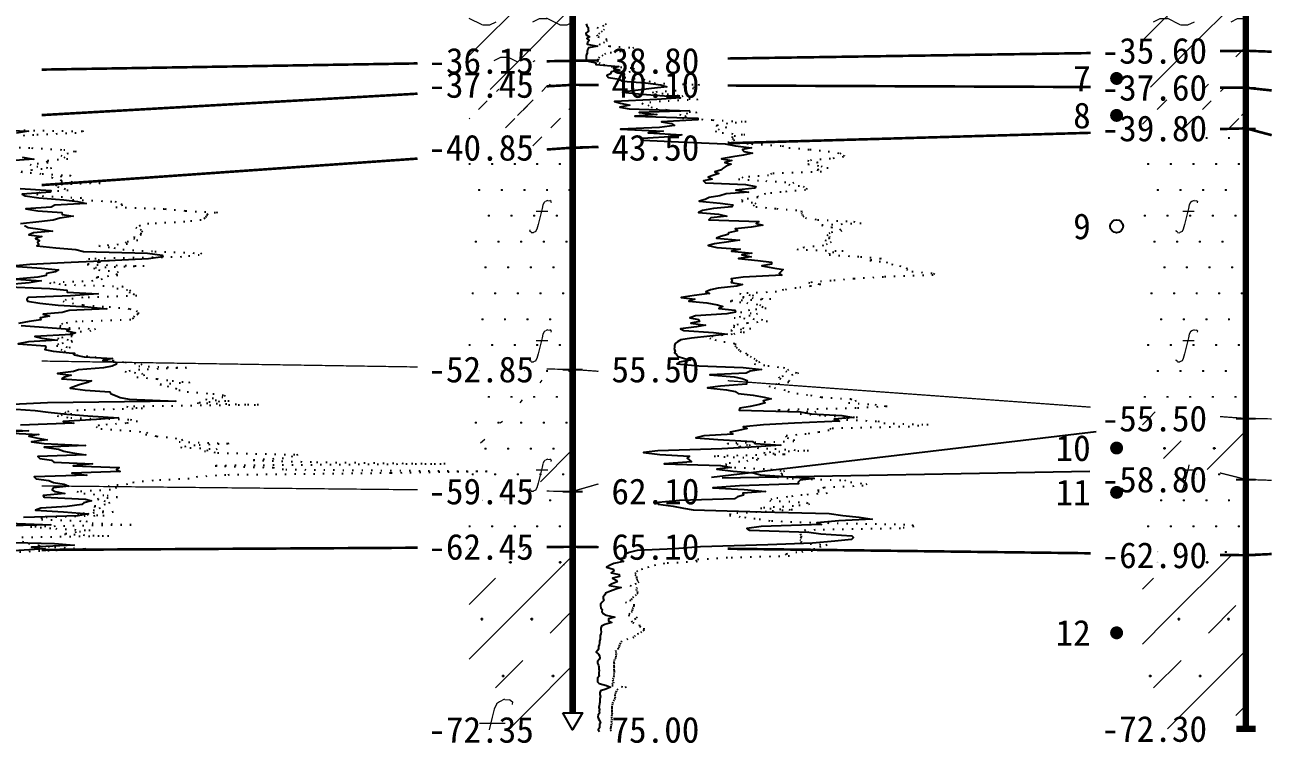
# Model space of a CAD drawing. Extents: x -37 to 3540, y -1485 to 297.
# Drawn here: x 37.5 to 134.1, y -782.2 to -726.3 of the extents above; entities that cross this region are included whole.
import ezdxf
from ezdxf.enums import TextEntityAlignment as Align

# ---------------------------------------------------------------- set-up
doc = ezdxf.new("R2010")
doc.units = 0
doc.linetypes.add('DOT', pattern=[6.35, 0, -6.35])
doc.layers.get('0').update_dxf_attribs({"linetype": 'CONTINUOUS'})
for name, color, linetype in [('CURVE', 200, 'CONTINUOUS'), ('HOLE', 41, 'CONTINUOUS'), ('SAMPLE', 1, 'CONTINUOUS'), ('STRATUM', 241, 'CONTINUOUS')]:
    doc.layers.add(name, color=color, linetype=linetype)
doc.layers.add('HATCH', color=7, linetype='CONTINUOUS', lineweight=13)
doc.styles.add('ST', font='')
doc.styles.get('ST').set_extended_font_data('SimSun')
pattern_1 = [(45, (117.4082, -891), (-2.12132, 2.12132), [10, 0]), (26.565, (118.4823, -891.2536), (5.999823, 5.999812), [0.567, -12.849]), (0, (117.9153, -891.2536), (0, 6), [0.567, -5.433]), (26.565, (115.827, -891), (5.999823, 5.999812), [0.567, -12.849]), (0, (116.334, -890.7464), (0, 6), [0.567, -5.433]), (153.435, (117.9153, -891.2536), (-5.999818, -5e-06), [1.134, -12.2826]), (26.565, (121.4823, -888.2536), (5.999823, 5.999812), [0.567, -12.849]), (0, (120.9153, -888.2536), (0, 6), [0.567, -5.433]), (26.565, (118.827, -888), (5.999823, 5.999812), [0.567, -12.849]), (0, (119.334, -887.7464), (0, 6), [0.567, -5.433]), (153.435, (120.9153, -888.2536), (-5.999818, -5e-06), [1.134, -12.2826])]
pattern_2 = [(45, (117.408, -891), (-4.24264, 4.24264), [10, 0]), (45, (118.469, -894.182), (-2.12132, 6.36396), [3, -3])]
pattern_3 = [(45, (117.408, -891), (-6e-07, 6.99998), [0.9473, -8.9522]), (45, (118.808, -889.6), (-6e-07, 6.99998), [0.9869, -8.9126]), (45, (120.208, -888.2), (-6e-07, 6.99998), [1.06018, -8.8393]), (45, (121.608, -886.8), (-6e-07, 6.99998), [0.94918, -8.95032]), (45, (123.008, -885.4), (-6e-07, 6.99998), [1.0365, -8.863]), (45, (120.908, -891), (-6e-07, 6.99998), [1.01335, -8.88615]), (45, (122.308, -889.6), (-6e-07, 6.99998), [1.07896, -12.12037]), (45, (123.708, -888.2), (-6e-07, 6.99998), [0.99882, -8.90067]), (45, (118.108, -886.8), (-4e-07, 6.99998), [1.05533, -8.84416]), (45, (119.508, -885.4), (-4e-07, 6.99998), [1.0365, -8.863])]
pattern_4 = [(82.875, (116.5736, -892.206), (0.000369, 10.000176), [0.0893, -80.5337]), (143.13, (116.6746, -892.2818), (-29.999964, 20.000054), [0.12627, -49.87373]), (172.875, (116.8518, -892.304), (-70.000246, 9.99966), [0.17857, -80.44443]), (206.565, (117.0302, -892.2147), (-9.9997, -9.99969), [0.19954, -22.16046]), (243.435, (117.1195, -892.0363), (9e-06, -9.9997), [0.19954, -22.16146]), (255.964, (117.2088, -891.679), (-0.0002, -9.9995), [0.36813, -40.86287]), (255.964, (117.5188, -890.439), (-0.0002, -9.9995), [1.2784, -39.9526]), (255.964, (117.5873, -890.165), (-0.0002, -9.9995), [0.28235, -40.94865]), (216.87, (117.7775, -889.9108), (-9.999982, -10.000018), [0.12627, -49.87373]), (243.435, (117.6765, -889.9865), (9e-06, -9.9997), [0.19954, -22.16146]), (206.565, (117.956, -889.8215), (-9.9997, -9.99969), [0.19954, -22.16046]), (172.875, (118.1332, -889.8437), (-70.000246, 9.99966), [0.17857, -80.44443]), (143.13, (118.2342, -889.9194), (-29.999964, 20.000054), [0.12627, -49.87373]), (82.875, (118.2231, -890.008), (0.000369, 10.000176), [0.0893, -80.5337]), (0, (117.078, -890.66), (0, 10), [0.89286, -9.10714]), (0, (117.4332, -891), (1, 2), [0, -1.75]), (0, (117.4082, -890.975), (1, 2), [0, -1.75]), (0, (117.4082, -891), (1, 2), [0, -1.75]), (0, (117.3832, -891), (1, 2), [0, -1.75]), (0, (117.4082, -891.025), (1, 2), [0, -1.75])]
pattern_5 = [(82.875, (115.572, -893.6533), (0.00081, 22.00039), [0.1964, -177.1742]), (143.13, (115.7943, -893.82), (-65.99992, 44.00012), [0.2778, -109.7222]), (172.875, (116.184, -893.8687), (-154.00054, 21.999253), [0.3929, -176.9777]), (206.565, (116.577, -893.672), (-21.99935, -21.9993), [0.439, -48.753]), (243.435, (116.773, -893.28), (2e-05, -21.9993), [0.439, -48.7552]), (255.964, (116.9695, -892.494), (-0.00044, -21.9989), [0.8099, -89.8983]), (255.964, (117.6516, -889.7656), (-0.00044, -21.9989), [2.8124, -87.8958]), (255.964, (117.802, -889.163), (-0.00044, -21.9989), [0.6212, -90.087]), (216.87, (118.2208, -888.6037), (-21.99996, -22.00004), [0.2778, -109.7222]), (243.435, (117.999, -888.77), (2e-05, -21.9993), [0.439, -48.7552]), (206.565, (118.613, -888.407), (-21.99935, -21.9993), [0.439, -48.753]), (172.875, (119.0032, -888.456), (-154.00054, 21.999253), [0.3929, -176.9777]), (143.13, (119.2255, -888.6228), (-65.99992, 44.00012), [0.2778, -109.7222]), (82.875, (119.201, -888.8177), (0.00081, 22.00039), [0.1964, -177.1742]), (0, (116.683, -890.252), (0, 22), [1.9643, -20.0357]), (0, (117.463, -891), (2.2, 4.4), [0, -3.85]), (0, (117.408, -890.945), (2.2, 4.4), [0, -3.85]), (0, (117.408, -891), (2.2, 4.4), [0, -3.85]), (0, (117.353, -891), (2.2, 4.4), [0, -3.85]), (0, (117.408, -891.055), (2.2, 4.4), [0, -3.85])]

# ---------------------------------------------------------------- blocks, each defined once
blk = doc.blocks.new('SampleSoilUndisturbed')
at = {"const_width": 0.5}
blk.add_lwpolyline([(-0.25, 0, 1), (0.25, 0, 1)], format="xyb", close=True, dxfattribs=at)
blk = doc.blocks.new('SampleSoilDisturbed')
blk.add_circle((0, 0), 0.5)

msp = doc.modelspace()

# ---------------------------------------------------------------- hatches: boundary and pattern name
at = {"layer": 'HATCH'}
h = msp.add_hatch(dxfattribs=at)
h.set_pattern_fill('YNNT', color=251, style=0)
h.set_pattern_definition(pattern_1)
h.paths.add_polyline_path([(131.976, -716.531), (123.976, -717.309), (123.976, -728.365), (131.976, -728.245)])
h.paths.add_polyline_path([(119.906, -729.734), (129.465, -729.734), (129.465, -726.801), (119.906, -726.801)], flags=9)
h.paths.add_polyline_path([(119.906, -718.02), (129.465, -718.02), (129.465, -715.087), (119.906, -715.087)], flags=9)
h = msp.add_hatch(dxfattribs=at)
h.set_pattern_fill('YNNT', color=251, style=0)
h.set_pattern_definition(pattern_1)
h.paths.add_polyline_path([(79.903, -721.596), (71.903, -721.88), (71.903, -729.157), (79.903, -729.025)])
h.paths.add_polyline_path([(67.833, -730.514), (77.392, -730.514), (77.392, -727.581), (67.833, -727.581)], flags=9)
h.paths.add_polyline_path([(67.833, -723.085), (77.392, -723.085), (77.392, -720.152), (67.833, -720.152)], flags=9)
h = msp.add_hatch(dxfattribs=at)
h.set_pattern_fill('FZNT', color=32, style=0)
h.set_pattern_definition(pattern_2)
h.paths.add_polyline_path([(131.976, -728.245), (123.976, -728.365), (123.976, -731.068), (131.976, -731.102)])
h.paths.add_polyline_path([(119.906, -732.591), (129.465, -732.591), (129.465, -729.658), (119.906, -729.658)], flags=9)
h.paths.add_polyline_path([(119.906, -729.734), (129.465, -729.734), (129.465, -726.801), (119.906, -726.801)], flags=9)
h = msp.add_hatch(dxfattribs=at)
h.set_pattern_fill('FZNT', color=32, style=0)
h.set_pattern_definition(pattern_2)
h.paths.add_polyline_path([(79.903, -729.025), (71.903, -729.157), (71.903, -731.338), (79.903, -730.882)])
h.paths.add_polyline_path([(67.833, -732.371), (77.392, -732.371), (77.392, -729.438), (67.833, -729.438)], flags=9)
h.paths.add_polyline_path([(67.833, -730.514), (77.392, -730.514), (77.392, -727.581), (67.833, -727.581)], flags=9)
h = msp.add_hatch(dxfattribs=at)
h.set_pattern_fill('NZFT', color=52, style=0)
h.set_pattern_definition(pattern_3)
h.paths.add_polyline_path([(79.903, -730.882), (71.903, -731.338), (71.903, -736.302), (79.903, -735.739)])
h.paths.add_polyline_path([(67.833, -737.228), (77.392, -737.228), (77.392, -734.295), (67.833, -734.295)], flags=9)
h.paths.add_polyline_path([(67.833, -732.371), (77.392, -732.371), (77.392, -729.438), (67.833, -729.438)], flags=9)
h = msp.add_hatch(dxfattribs=at)
h.set_pattern_fill('NZFT', color=52, style=0)
h.set_pattern_definition(pattern_3)
h.paths.add_polyline_path([(131.976, -731.102), (123.976, -731.068), (123.976, -734.475), (131.976, -734.245)])
h.paths.add_polyline_path([(119.906, -735.734), (129.465, -735.734), (129.465, -732.801), (119.906, -732.801)], flags=9)
h.paths.add_polyline_path([(119.906, -732.591), (129.465, -732.591), (129.465, -729.658), (119.906, -729.658)], flags=9)
h = msp.add_hatch(dxfattribs=at)
h.set_pattern_fill('FS', color=142, style=0)
h.set_pattern_definition(pattern_4)
h.paths.add_polyline_path([(131.976, -734.245), (123.976, -734.475), (123.976, -756.091), (131.976, -756.674)])
h.paths.add_polyline_path([(119.906, -758.162), (129.465, -758.162), (129.465, -755.229), (119.906, -755.229)], flags=9)
h.paths.add_polyline_path([(119.906, -735.734), (129.465, -735.734), (129.465, -732.801), (119.906, -732.801)], flags=9)
h = msp.add_hatch(dxfattribs=at)
h.set_pattern_fill('FS', color=142, style=0)
h.set_pattern_definition(pattern_4)
h.paths.add_polyline_path([(79.903, -735.739), (71.903, -736.302), (71.903, -752.756), (79.903, -752.882)])
h.paths.add_polyline_path([(67.833, -754.371), (77.392, -754.371), (77.392, -751.438), (67.833, -751.438)], flags=9)
h.paths.add_polyline_path([(67.833, -737.228), (77.392, -737.228), (77.392, -734.295), (67.833, -734.295)], flags=9)
h = msp.add_hatch(dxfattribs=at)
h.set_pattern_fill('FS', color=142, style=0)
h.set_pattern_definition(pattern_4)
h.paths.add_polyline_path([(79.903, -752.882), (71.903, -752.756), (71.903, -762.228), (79.903, -762.311)])
h.paths.add_polyline_path([(67.833, -763.8), (77.392, -763.8), (77.392, -760.867), (67.833, -760.867)], flags=9)
h.paths.add_polyline_path([(67.833, -754.371), (77.392, -754.371), (77.392, -751.438), (67.833, -751.438)], flags=9)
h = msp.add_hatch(dxfattribs=at)
h.set_pattern_fill('SZFT', color=142, scale=2.2, style=0)
h.set_pattern_definition([(45, (117.408, -891), (-2e-06, 15.4), [4.3383, -17.4406]), (45, (123.597, -884.777), (-2e-06, 15.4), [4.3861, -17.3928]), (45, (128.557, -879.819), (-2e-06, 15.4), [3.99, -17.789]), (26.565, (117.408, -883.3), (15.4, 15.4), [0.2123, -34.2231]), (36.87, (118.9482, -881.76), (15.4, 15.4), [0.435, -76.565]), (315, (125.108, -875.653), (15.4, 3e-06), [0.0727, -21.7062]), (26.565, (125.108, -891), (15.4, 15.4), [0.3184, -34.117]), (26.565, (126.648, -889.46), (15.4, 15.4), [0.2316, -34.2038]), (90, (127.418, -888.69), (-15.4, -1e-06), [0.0633, -15.3367]), (26.565, (128.188, -887.92), (15.4, 15.4), [0.2002, -68.6707]), (36.87, (129.7282, -886.38), (15.4, 15.4), [0.2435, -76.7565]), (45, (131.268, -884.84), (-5e-07, 15.4), [0.24, -21.5388]), (315, (132.619, -883.195), (15.4, 3e-06), [0.0727, -21.7062]), (36.87, (120.4882, -880.22), (15.4, 15.4), [0.2249, -76.7751]), (53.13, (122.0282, -878.68), (30.8, 46.2), [0.2956, -76.7044]), (53.13, (123.5682, -877.14), (30.8, 46.2), [0.2777, -76.7223])])
h.paths.add_polyline_path([(79.903, -752.882), (71.903, -752.756), (71.903, -762.228), (79.903, -762.311)])
h.paths.add_polyline_path([(67.833, -763.8), (77.392, -763.8), (77.392, -760.867), (67.833, -760.867)], flags=9)
h.paths.add_polyline_path([(67.833, -754.371), (77.392, -754.371), (77.392, -751.438), (67.833, -751.438)], flags=9)
h = msp.add_hatch(dxfattribs=at)
h.set_pattern_fill('FZNT', color=32, style=0)
h.set_pattern_definition(pattern_2)
h.paths.add_polyline_path([(131.976, -756.674), (123.976, -756.091), (123.976, -759.357), (131.976, -761.388)])
h.paths.add_polyline_path([(119.906, -762.877), (129.465, -762.877), (129.465, -759.944), (119.906, -759.944)], flags=9)
h.paths.add_polyline_path([(119.906, -758.162), (129.465, -758.162), (129.465, -755.229), (119.906, -755.229)], flags=9)
h = msp.add_hatch(dxfattribs=at)
h.set_pattern_fill('FS', color=32, scale=2.2, style=0)
h.set_pattern_definition(pattern_5)
h.paths.add_polyline_path([(131.976, -756.674), (123.976, -756.091), (123.976, -759.357), (131.976, -761.388)])
h.paths.add_polyline_path([(119.906, -762.877), (129.465, -762.877), (129.465, -759.944), (119.906, -759.944)], flags=9)
h.paths.add_polyline_path([(119.906, -758.162), (129.465, -758.162), (129.465, -755.229), (119.906, -755.229)], flags=9)
h = msp.add_hatch(dxfattribs=at)
h.set_pattern_fill('FS', color=142, style=0)
h.set_pattern_definition(pattern_4)
h.paths.add_polyline_path([(131.976, -761.388), (123.976, -759.357), (123.976, -767.145), (131.976, -767.245)])
h.paths.add_polyline_path([(119.906, -768.734), (129.465, -768.734), (129.465, -765.801), (119.906, -765.801)], flags=9)
h.paths.add_polyline_path([(119.906, -762.877), (129.465, -762.877), (129.465, -759.944), (119.906, -759.944)], flags=9)
h = msp.add_hatch(dxfattribs=at)
h.set_pattern_fill('FS', color=142, style=0)
h.set_pattern_definition(pattern_4)
h.paths.add_polyline_path([(79.903, -762.311), (71.903, -762.228), (71.903, -766.643), (79.903, -766.596)])
h.paths.add_polyline_path([(67.833, -768.085), (77.392, -768.085), (77.392, -765.152), (67.833, -765.152)], flags=9)
h.paths.add_polyline_path([(67.833, -763.8), (77.392, -763.8), (77.392, -760.867), (67.833, -760.867)], flags=9)
h = msp.add_hatch(dxfattribs=at)
h.set_pattern_fill('FZNT', color=32, style=0)
h.set_pattern_definition(pattern_2)
h.paths.add_polyline_path([(79.903, -766.596), (71.903, -766.643), (71.903, -780.739), (79.903, -780.739), (79.153, -779.44), (79.903, -779.44)])
h.paths.add_polyline_path([(67.833, -782.228), (77.392, -782.228), (77.392, -779.295), (67.833, -779.295)], flags=9)
h.paths.add_polyline_path([(67.833, -768.085), (77.392, -768.085), (77.392, -765.152), (67.833, -765.152)], flags=9)
h = msp.add_hatch(dxfattribs=at)
h.set_pattern_fill('FS', color=32, scale=2.2, style=0)
h.set_pattern_definition(pattern_5)
h.paths.add_polyline_path([(79.903, -766.596), (71.903, -766.643), (71.903, -780.739), (79.903, -780.739), (79.153, -779.44), (79.903, -779.44)])
h.paths.add_polyline_path([(67.833, -782.228), (77.392, -782.228), (77.392, -779.295), (67.833, -779.295)], flags=9)
h.paths.add_polyline_path([(67.833, -768.085), (77.392, -768.085), (77.392, -765.152), (67.833, -765.152)], flags=9)
h = msp.add_hatch(dxfattribs=at)
h.set_pattern_fill('FZNT', color=32, style=0)
h.set_pattern_definition(pattern_2)
h.paths.add_polyline_path([(131.976, -767.245), (123.976, -767.145), (123.976, -780.674), (131.976, -780.674)])
h.paths.add_polyline_path([(119.906, -782.162), (129.465, -782.162), (129.465, -779.229), (119.906, -779.229)], flags=9)
h.paths.add_polyline_path([(119.906, -768.734), (129.465, -768.734), (129.465, -765.801), (119.906, -765.801)], flags=9)
h = msp.add_hatch(dxfattribs=at)
h.set_pattern_fill('FS', color=32, scale=2.2, style=0)
h.set_pattern_definition(pattern_5)
h.paths.add_polyline_path([(131.976, -767.245), (123.976, -767.145), (123.976, -780.674), (131.976, -780.674)])
h.paths.add_polyline_path([(119.906, -782.162), (129.465, -782.162), (129.465, -779.229), (119.906, -779.229)], flags=9)
h.paths.add_polyline_path([(119.906, -768.734), (129.465, -768.734), (129.465, -765.801), (119.906, -765.801)], flags=9)

# ---------------------------------------------------------------- linework, layer by layer
at = {"layer": 'CURVE', "color": 30, "linetype": 'Continuous'}
for points in [[(80.943, -726.168), (80.993, -726.311), (81.103, -726.454), (81.103, -726.596), (81.133, -726.739), (80.913, -726.882), (80.943, -727.025), (81.213, -727.168), (81.003, -727.311), (81.183, -727.454), (81.043, -727.596), (81.013, -727.739), (81.823, -727.882), (81.133, -728.025), (81.043, -728.168), (81.013, -728.311), (81.013, -728.454), (80.943, -728.596), (80.953, -728.739), (80.953, -728.882), (80.983, -729.025), (81.683, -729.168), (81.683, -729.311), (83.483, -729.454), (83.063, -729.596), (83.543, -729.739), (82.893, -729.882), (82.823, -730.025), (82.553, -730.168), (82.673, -730.311), (83.513, -730.454), (83.763, -730.596), (85.533, -730.739), (86.723, -730.882), (87.183, -731.025), (86.003, -731.168), (84.773, -731.311), (83.763, -731.454), (85.263, -731.596), (87.003, -731.739), (88.243, -731.882), (86.413, -732.025), (83.133, -732.168), (83.613, -732.311), (84.333, -732.454), (83.543, -732.596), (84.283, -732.739), (88.943, -732.882), (85.053, -733.025), (86.403, -733.168), (84.723, -733.311), (89.583, -733.454), (89.593, -733.596), (86.763, -733.739), (87.543, -733.882), (87.793, -734.025), (86.633, -734.168), (83.593, -734.311), (86.893, -734.454), (85.743, -734.596), (88.343, -734.739), (87.813, -734.882), (85.303, -735.025), (85.323, -735.168), (88.633, -735.311), (91.693, -735.454), (92.503, -735.596), (93.733, -735.739), (93.053, -735.882), (93.173, -736.025), (93.823, -736.168), (93.113, -736.311), (92.293, -736.454), (91.413, -736.596), (92.213, -736.739), (91.683, -736.882), (92.153, -737.025), (91.783, -737.168), (91.553, -737.311), (91.423, -737.454), (90.893, -737.596), (91.213, -737.739), (90.743, -737.882), (90.393, -738.025), (90.683, -738.168), (90.013, -738.311), (90.183, -738.454), (93.263, -738.596), (94.073, -738.739), (93.983, -738.882), (92.523, -739.025), (93.513, -739.168), (91.773, -739.311), (91.283, -739.454), (90.473, -739.596), (90.143, -739.739), (89.683, -739.882), (91.323, -740.025), (92.283, -740.168), (92.213, -740.311), (90.793, -740.454), (89.943, -740.596), (89.643, -740.739), (91.173, -740.882), (91.823, -741.025), (90.603, -741.168), (90.433, -741.311), (94.313, -741.454), (94.093, -741.596), (94.623, -741.739), (93.723, -741.882), (92.473, -742.025), (92.663, -742.168), (91.963, -742.311), (91.913, -742.454), (91.333, -742.596), (91.033, -742.739), (92.803, -742.882), (91.973, -743.025), (90.873, -743.168), (90.393, -743.311), (91.043, -743.454), (92.853, -743.596), (92.183, -743.739), (93.753, -743.882), (92.983, -744.025), (93.703, -744.168), (92.723, -744.311), (94.233, -744.454), (95.283, -744.596), (95.283, -744.739), (94.523, -744.882), (95.383, -745.025), (96.183, -745.168), (96.023, -745.311), (95.873, -745.454), (96.093, -745.596), (93.103, -745.739), (92.173, -745.882), (92.253, -746.025), (92.163, -746.168), (93.033, -746.311), (92.603, -746.454), (91.153, -746.596), (90.563, -746.739), (90.193, -746.882), (90.483, -747.025), (89.293, -747.168), (88.303, -747.311), (89.363, -747.454), (88.883, -747.596), (90.293, -747.739), (91.113, -747.882), (91.523, -748.025), (91.203, -748.168), (92.443, -748.311), (92.503, -748.454), (91.833, -748.596), (89.393, -748.739), (88.973, -748.882), (89.633, -749.025), (89.723, -749.168), (89.043, -749.311), (90.183, -749.454), (89.473, -749.596), (88.243, -749.739), (88.503, -749.882), (90.803, -750.025), (91.853, -750.168), (90.513, -750.311), (89.083, -750.454), (88.283, -750.596), (88.013, -750.739), (87.833, -750.882), (87.793, -751.025), (87.783, -751.168), (87.763, -751.311), (87.823, -751.454), (87.793, -751.596), (87.923, -751.739), (88.073, -751.882), (88.553, -752.025), (89.013, -752.168), (88.153, -752.311), (87.973, -752.454), (89.673, -752.596), (93.103, -752.739), (94.513, -752.882), (93.633, -753.025), (93.313, -753.168), (90.523, -753.311), (92.383, -753.454), (93.013, -753.596), (93.413, -753.739), (93.343, -753.882), (93.353, -754.025), (91.343, -754.168), (90.323, -754.311), (91.793, -754.454), (92.473, -754.596), (92.713, -754.739), (93.853, -754.882), (94.723, -755.025), (95.253, -755.168), (94.643, -755.311), (94.793, -755.454), (94.343, -755.596), (93.643, -755.739), (92.823, -755.882), (92.773, -756.025), (97.513, -756.168), (98.363, -756.311), (100.733, -756.454), (101.613, -756.596), (100.143, -756.739), (100.543, -756.882), (97.073, -757.025), (94.663, -757.168), (93.103, -757.311), (93.403, -757.454), (92.733, -757.596), (92.083, -757.739), (92.303, -757.882), (90.043, -758.025), (89.423, -758.168), (91.123, -758.311), (93.823, -758.454), (93.983, -758.596), (95.993, -758.739), (93.703, -758.882), (91.443, -759.025), (86.483, -759.168), (85.393, -759.311), (86.653, -759.454), (88.943, -759.596), (88.753, -759.739), (88.903, -759.882), (89.083, -760.025), (86.973, -760.168), (91.343, -760.311), (92.153, -760.454), (91.063, -760.596), (92.323, -760.739), (93.853, -760.882), (94.423, -761.025), (96.253, -761.168), (98.573, -761.311), (97.503, -761.454), (97.353, -761.596), (97.373, -761.739), (92.803, -761.882), (90.733, -762.025), (93.163, -762.168), (94.813, -762.311), (93.063, -762.454), (93.123, -762.596), (92.643, -762.739), (92.433, -762.882), (88.163, -763.025), (86.543, -763.168), (86.513, -763.311), (87.683, -763.454), (88.473, -763.596), (89.223, -763.739), (94.493, -763.882), (99.733, -764.025), (100.793, -764.168), (102.053, -764.311), (103.073, -764.454), (100.503, -764.596), (98.783, -764.739), (99.153, -764.882), (94.473, -765.025), (93.363, -765.168), (93.583, -765.311), (98.173, -765.454), (99.103, -765.596), (101.493, -765.739), (101.633, -765.882), (101.463, -766.025), (100.173, -766.168), (98.443, -766.311), (95.003, -766.454), (89.793, -766.596), (87.773, -766.739), (84.883, -766.882), (84.283, -767.025), (83.993, -767.168), (83.983, -767.311), (83.973, -767.454), (83.623, -767.596), (83.833, -767.739), (83.083, -767.882), (82.803, -768.025), (82.533, -768.168), (83.043, -768.311), (83.083, -768.454), (82.893, -768.596), (83.503, -768.739), (83.533, -768.882), (82.983, -769.025), (83.263, -769.168), (83.343, -769.311), (82.953, -769.454), (82.723, -769.596), (83.643, -769.739), (83.243, -769.882), (82.823, -770.025), (82.433, -770.168), (82.383, -770.311), (82.253, -770.454), (82.273, -770.596), (82.323, -770.739), (82.193, -770.882), (82.063, -771.025), (82.053, -771.168), (82.083, -771.311), (82.173, -771.454), (82.163, -771.596), (82.263, -771.739), (82.503, -771.882), (83.153, -772.025), (82.663, -772.168), (82.673, -772.311), (82.943, -772.454), (82.383, -772.596), (82.143, -772.739), (82.083, -772.882), (82.093, -773.025), (82.113, -773.168), (82.073, -773.311), (82.033, -773.454), (82.023, -773.596), (82.033, -773.739), (81.983, -773.882), (81.983, -774.025), (81.953, -774.168), (81.913, -774.311), (81.893, -774.454), (81.863, -774.596), (81.713, -774.739), (81.893, -774.882), (81.983, -775.025), (82.003, -775.168), (81.963, -775.311), (81.833, -775.454), (81.823, -775.596), (81.893, -775.739), (81.923, -775.882), (81.933, -776.025), (81.963, -776.168), (81.923, -776.311), (81.923, -776.454), (81.943, -776.596), (81.833, -776.739), (81.823, -776.882), (81.823, -777.025), (81.943, -777.168), (82.513, -777.311), (82.823, -777.454), (82.473, -777.596), (82.053, -777.739), (82.003, -777.882), (82.013, -778.025), (82.053, -778.168), (81.993, -778.311), (82.013, -778.454), (82.013, -778.596), (81.983, -778.739), (81.953, -778.882), (81.933, -779.025), (81.973, -779.168), (81.953, -779.311), (81.973, -779.454), (81.883, -779.596), (81.863, -779.739), (81.893, -779.882), (81.983, -780.025), (82.053, -780.168), (81.973, -780.311), (81.983, -780.454), (81.973, -780.596), (81.873, -780.739), (81.973, -780.882)], [(34.336, -734.332), (37.826, -734.475), (36.896, -734.618)], [(37.336, -736.475), (38.216, -736.618), (36.366, -736.761)], [(37.166, -738.904), (39.536, -739.046), (39.516, -739.189), (37.336, -739.332), (37.566, -739.475), (38.606, -739.618), (40.546, -739.761), (41.596, -739.904), (42.266, -740.046), (39.846, -740.189), (39.576, -740.332), (37.596, -740.475), (38.526, -740.618), (40.396, -740.761), (40.426, -740.904), (41.256, -741.046), (40.236, -741.189), (39.716, -741.332), (38.626, -741.475), (37.206, -741.618)], [(37.506, -741.761), (37.786, -741.904), (38.726, -742.046), (39.676, -742.189), (38.206, -742.332), (37.836, -742.475), (38.846, -742.618), (38.346, -742.761), (38.666, -742.904), (38.506, -743.046), (38.626, -743.189), (38.466, -743.332), (39.936, -743.475), (41.476, -743.618), (42.066, -743.761), (47.016, -743.904), (48.146, -744.046), (48.216, -744.189), (47.096, -744.332), (43.996, -744.475), (41.126, -744.618), (37.926, -744.761), (36.606, -744.904), (38.816, -745.046), (40.136, -745.189), (39.866, -745.332), (39.206, -745.475), (39.176, -745.618), (38.546, -745.761), (36.836, -745.904), (38.796, -746.046), (37.856, -746.189), (36.106, -746.332)], [(35.616, -746.475), (39.476, -746.618), (40.766, -746.761), (40.806, -746.904), (43.196, -747.046), (41.066, -747.189), (37.796, -747.332), (37.676, -747.475), (37.736, -747.618), (38.696, -747.761), (40.096, -747.904), (42.416, -748.046), (43.866, -748.189), (40.956, -748.332), (40.416, -748.475), (38.946, -748.618), (39.436, -748.761), (38.726, -748.904), (38.756, -749.046), (37.856, -749.189), (37.046, -749.332)], [(37.246, -749.475), (38.986, -749.618), (41.016, -749.761), (40.786, -749.904), (41.456, -750.046), (41.126, -750.189), (38.316, -750.332), (38.856, -750.475), (40.026, -750.618), (37.826, -750.761), (37.026, -750.904), (39.096, -751.046), (39.146, -751.189), (39.066, -751.332), (39.716, -751.475), (41.226, -751.618), (41.346, -751.761), (42.126, -751.904), (44.306, -752.046), (43.566, -752.189), (44.576, -752.332), (44.616, -752.475), (44.296, -752.618), (43.606, -752.761), (41.686, -752.904), (41.306, -753.046), (40.056, -753.189), (41.106, -753.332), (40.596, -753.475), (40.386, -753.618), (42.686, -753.761), (42.396, -753.904), (41.816, -754.046), (41.456, -754.189), (41.026, -754.332), (42.196, -754.475), (44.106, -754.618), (44.216, -754.761), (44.546, -754.904), (44.896, -755.046), (45.606, -755.189), (49.206, -755.332), (39.286, -755.475), (36.036, -755.618)], [(36.086, -755.904), (38.326, -756.046), (39.346, -756.189), (40.776, -756.332), (42.396, -756.475), (44.776, -756.618), (43.066, -756.761), (40.496, -756.904), (41.326, -757.046), (37.186, -757.189)], [(34.866, -757.475), (37.816, -757.618), (35.546, -757.761), (38.626, -757.904), (37.846, -758.046), (38.536, -758.189), (39.256, -758.332), (38.036, -758.475), (39.026, -758.618), (42.216, -758.761), (39.026, -758.904), (40.136, -759.046), (40.536, -759.189), (41.226, -759.332), (42.246, -759.475), (38.536, -759.618), (38.696, -759.761), (39.586, -759.904), (39.776, -760.046), (42.766, -760.189), (41.266, -760.332), (44.816, -760.475), (44.616, -760.618), (44.916, -760.761), (41.156, -760.904), (42.326, -761.046), (38.256, -761.189), (38.416, -761.332), (39.396, -761.475), (39.746, -761.618), (40.566, -761.761), (40.936, -761.904), (39.756, -762.046), (39.636, -762.189), (39.886, -762.332), (40.616, -762.475), (38.936, -762.618), (39.036, -762.761), (42.226, -762.904), (42.686, -763.046), (42.096, -763.189), (41.936, -763.332), (40.806, -763.475), (38.756, -763.618), (38.366, -763.761), (40.526, -763.904), (42.456, -764.046), (41.626, -764.189), (37.436, -764.332)], [(36.286, -764.761), (39.536, -764.904), (33.096, -765.046)], [(33.606, -766.189), (39.816, -766.332), (41.346, -766.475), (38.056, -766.618), (39.096, -766.761), (36.646, -766.904)]]:
    msp.add_lwpolyline(points, dxfattribs=at)
at = {"layer": 'CURVE', "color": 100, "linetype": 'DOT', "ltscale": 0.1}
for points in [[(82.493, -726.168), (82.313, -726.311), (81.773, -726.454), (82.353, -726.596), (82.193, -726.739), (81.983, -726.882), (81.763, -727.025), (81.853, -727.168), (82.473, -727.311), (82.573, -727.454), (82.373, -727.596), (81.923, -727.739), (82.753, -727.882), (84.643, -728.025), (83.923, -728.168), (83.633, -728.311), (82.453, -728.454), (82.243, -728.596), (81.973, -728.739), (81.903, -728.882), (81.803, -729.025), (81.943, -729.168), (82.273, -729.311), (82.883, -729.454), (84.673, -729.596), (84.553, -729.739), (84.353, -729.882), (83.883, -730.025), (83.873, -730.168), (83.913, -730.311), (85.383, -730.454), (85.803, -730.596), (86.193, -730.739), (89.713, -730.882), (89.293, -731.025), (89.263, -731.168), (88.633, -731.311), (86.063, -731.454), (87.223, -731.596), (88.433, -731.739), (88.153, -731.882), (89.583, -732.025), (86.693, -732.168), (85.263, -732.311), (85.723, -732.454), (85.953, -732.596), (86.363, -732.739), (88.183, -732.882), (89.513, -733.025), (88.163, -733.168), (88.673, -733.311), (88.403, -733.454), (90.723, -733.596), (93.313, -733.739), (91.883, -733.882), (90.983, -734.025), (91.813, -734.168), (91.243, -734.311), (90.923, -734.454), (91.463, -734.596), (93.233, -734.739), (92.233, -734.882), (92.253, -735.025), (92.423, -735.168), (91.913, -735.311), (93.743, -735.454), (96.103, -735.596), (96.633, -735.739), (98.243, -735.882), (99.673, -736.025), (100.563, -736.168), (100.913, -736.311), (100.853, -736.454), (99.853, -736.596), (98.063, -736.739), (98.863, -736.882), (98.093, -737.025), (99.113, -737.168), (99.673, -737.311), (98.793, -737.454), (99.153, -737.596), (95.283, -737.739), (95.063, -737.882), (93.073, -738.025), (92.723, -738.168), (94.833, -738.311), (97.023, -738.454), (96.613, -738.596), (97.733, -738.739), (98.013, -738.882), (97.923, -739.025), (96.033, -739.168), (94.813, -739.311), (94.193, -739.454), (94.223, -739.596), (93.013, -739.739), (92.973, -739.882), (94.073, -740.025), (93.873, -740.168), (94.063, -740.311), (95.673, -740.454), (97.573, -740.596), (97.613, -740.739), (97.643, -740.882), (97.713, -741.025), (97.903, -741.168), (98.843, -741.311), (101.623, -741.454), (102.223, -741.596), (99.163, -741.739), (99.903, -741.882), (100.543, -742.025), (100.733, -742.168), (99.793, -742.311), (99.573, -742.454), (99.753, -742.596), (99.783, -742.739), (99.413, -742.882), (99.903, -743.025), (99.593, -743.168), (99.303, -743.311), (97.813, -743.454), (97.243, -743.596), (100.823, -743.739), (99.763, -743.882), (99.743, -744.025), (102.163, -744.168), (103.763, -744.311), (102.893, -744.454), (104.153, -744.596), (104.573, -744.739), (105.193, -744.882), (105.763, -745.025), (105.713, -745.168), (106.143, -745.311), (107.903, -745.454), (107.793, -745.596), (103.943, -745.739), (101.673, -745.882), (99.893, -746.025), (98.143, -746.168), (99.103, -746.311), (98.293, -746.454), (97.183, -746.596), (96.203, -746.739), (95.673, -746.882), (92.803, -747.025), (93.893, -747.168), (93.043, -747.311), (95.233, -747.454), (92.083, -747.596), (93.363, -747.739), (94.353, -747.882), (94.543, -748.025), (94.873, -748.168), (93.573, -748.311), (92.893, -748.454), (94.213, -748.596), (93.623, -748.739), (92.383, -748.882), (94.483, -749.025), (94.963, -749.168), (93.433, -749.311), (92.423, -749.454), (92.313, -749.596), (93.683, -749.739), (92.143, -749.882), (93.183, -750.025), (92.233, -750.168), (90.723, -750.311), (90.503, -750.454), (90.893, -750.596), (91.603, -750.739), (92.483, -750.882), (92.473, -751.025), (92.543, -751.168), (92.733, -751.311), (92.833, -751.454), (93.283, -751.596), (93.383, -751.739), (93.633, -751.882), (93.913, -752.025), (94.073, -752.168), (94.373, -752.311), (93.943, -752.454), (95.003, -752.596), (96.183, -752.739), (96.603, -752.882), (96.383, -753.025), (97.383, -753.168), (96.923, -753.311), (95.843, -753.454), (95.913, -753.596), (96.643, -753.739), (96.623, -753.882), (95.703, -754.025), (95.083, -754.168), (95.503, -754.311), (96.243, -754.454), (96.553, -754.596), (97.253, -754.739), (98.293, -754.882), (99.143, -755.025), (101.403, -755.168), (101.833, -755.311), (101.243, -755.454), (103.273, -755.596), (104.233, -755.739), (101.823, -755.882), (95.783, -756.025), (98.723, -756.168), (97.503, -756.311), (99.393, -756.454), (101.943, -756.596), (100.363, -756.739), (103.503, -756.882), (103.963, -757.025), (107.403, -757.168), (105.953, -757.311), (99.863, -757.454), (99.743, -757.596), (98.953, -757.739), (97.973, -757.882), (96.383, -758.025), (96.493, -758.168), (97.023, -758.311), (97.023, -758.454), (91.873, -758.596), (93.633, -758.739), (92.703, -758.882), (95.553, -759.025), (98.143, -759.168), (94.663, -759.311), (96.343, -759.454), (90.853, -759.596), (94.273, -759.739), (94.193, -759.882), (92.833, -760.025), (91.803, -760.168), (91.703, -760.311), (92.433, -760.454), (95.203, -760.596), (96.293, -760.739), (96.003, -760.882), (96.163, -761.025), (95.003, -761.168), (96.873, -761.311), (100.923, -761.454), (101.403, -761.596), (102.663, -761.739), (102.373, -761.882), (99.343, -762.025), (98.903, -762.168), (98.873, -762.311), (99.593, -762.454), (97.653, -762.596), (96.513, -762.739), (95.303, -762.882), (95.143, -763.025), (98.003, -763.168), (98.233, -763.311), (96.973, -763.454), (94.433, -763.596), (96.913, -763.739), (94.893, -763.882), (92.113, -764.025), (92.043, -764.168), (93.193, -764.311), (94.333, -764.454), (95.283, -764.596), (98.883, -764.739), (106.173, -764.882), (106.283, -765.025), (105.263, -765.168), (97.833, -765.311), (98.133, -765.454), (97.513, -765.596), (97.583, -765.739), (97.583, -765.882), (97.463, -766.025), (97.613, -766.168), (97.533, -766.311), (99.593, -766.454), (99.093, -766.596), (98.533, -766.739), (99.183, -766.882), (97.253, -767.025), (96.333, -767.168), (96.663, -767.311), (91.873, -767.454), (89.413, -767.596), (89.523, -767.739), (87.013, -767.882), (86.313, -768.025), (85.793, -768.168), (85.293, -768.311), (84.913, -768.454), (84.783, -768.596), (84.723, -768.739), (84.833, -768.882), (84.843, -769.025), (84.863, -769.168), (85.023, -769.311), (84.813, -769.454), (84.323, -769.596), (84.873, -769.739), (84.803, -769.882), (84.883, -770.025), (84.943, -770.168), (84.813, -770.311), (84.613, -770.454), (84.483, -770.596), (84.403, -770.739), (83.983, -770.882), (84.633, -771.025), (84.623, -771.168), (84.593, -771.311), (84.513, -771.454), (84.513, -771.596), (84.313, -771.739), (84.203, -771.882), (84.883, -772.025), (84.783, -772.168), (84.463, -772.311), (84.543, -772.454), (85.053, -772.596), (85.083, -772.739), (85.413, -772.882), (85.423, -773.025), (85.233, -773.168), (84.993, -773.311), (84.723, -773.454), (84.643, -773.596), (84.183, -773.739), (83.703, -773.882), (83.613, -774.025), (83.533, -774.168), (83.493, -774.311), (83.463, -774.454), (83.223, -774.596), (83.253, -774.739), (83.273, -774.882), (83.233, -775.025), (83.233, -775.168), (83.143, -775.311), (83.093, -775.454), (83.103, -775.596), (83.093, -775.739), (83.103, -775.882), (83.093, -776.025), (83.103, -776.168), (83.103, -776.311), (83.093, -776.454), (83.083, -776.596), (83.033, -776.739), (82.993, -776.882), (83.053, -777.025), (83.023, -777.168), (82.933, -777.311), (84.033, -777.454), (83.393, -777.596), (83.283, -777.739), (83.233, -777.882), (83.163, -778.025), (83.173, -778.168), (83.203, -778.311), (83.113, -778.454), (83.013, -778.596), (82.973, -778.739), (82.943, -778.882), (82.943, -779.025), (82.933, -779.168), (82.923, -779.311), (82.953, -779.454), (82.923, -779.596), (82.903, -779.739), (82.923, -779.882), (82.883, -780.025), (82.933, -780.168), (82.893, -780.311), (82.863, -780.454), (82.843, -780.596), (82.813, -780.739), (82.923, -780.882)], [(34.526, -734.332), (42.076, -734.475), (41.506, -734.618), (38.226, -734.761), (35.946, -734.904)], [(33.416, -735.618), (38.056, -735.761), (40.536, -735.904), (41.506, -736.046), (40.886, -736.189), (40.316, -736.332), (40.536, -736.475), (40.856, -736.618), (39.196, -736.761), (39.326, -736.904), (37.936, -737.046), (38.446, -737.189), (39.596, -737.332), (38.066, -737.475), (37.216, -737.618), (38.866, -737.761), (41.086, -737.904), (39.586, -738.046), (40.296, -738.189), (40.346, -738.332), (43.356, -738.475), (39.906, -738.618), (40.056, -738.761), (40.576, -738.904), (40.886, -739.046), (38.696, -739.189), (38.436, -739.332), (38.876, -739.475), (41.916, -739.618), (41.226, -739.761), (44.496, -739.904), (44.976, -740.046), (45.086, -740.189), (44.566, -740.332), (48.356, -740.475), (49.966, -740.618), (52.436, -740.761), (51.626, -740.904), (51.566, -741.046), (51.476, -741.189), (51.176, -741.332), (49.906, -741.475), (47.126, -741.618), (46.466, -741.761), (46.106, -741.904), (46.446, -742.046), (46.626, -742.189), (46.506, -742.332), (46.516, -742.475), (46.016, -742.618), (45.926, -742.761), (46.266, -742.904), (45.296, -743.046), (45.476, -743.189), (43.246, -743.332), (44.426, -743.475), (45.116, -743.618), (47.596, -743.761), (51.186, -743.904), (51.026, -744.046), (49.656, -744.189), (42.466, -744.332), (44.076, -744.475), (43.226, -744.618), (42.356, -744.761), (46.756, -744.904), (42.846, -745.046), (43.236, -745.189), (44.746, -745.332), (44.586, -745.475), (44.726, -745.618), (43.056, -745.761), (43.516, -745.904), (42.786, -746.046), (39.436, -746.189), (40.626, -746.332), (45.146, -746.475), (44.656, -746.618), (45.696, -746.761), (45.586, -746.904), (45.916, -747.046), (46.196, -747.189), (42.006, -747.332), (40.726, -747.475), (40.486, -747.618), (41.206, -747.761), (42.056, -747.904), (44.046, -748.046), (45.626, -748.189), (46.156, -748.332), (46.286, -748.475), (46.286, -748.618), (46.016, -748.761), (45.926, -748.904), (45.726, -749.046), (41.556, -749.189), (40.446, -749.332), (40.306, -749.475), (40.206, -749.618), (43.006, -749.761), (42.646, -749.904), (41.046, -750.046), (41.146, -750.189), (41.196, -750.332), (40.056, -750.475), (41.096, -750.618), (41.226, -750.761), (40.136, -750.904), (39.986, -751.046), (41.036, -751.189), (40.316, -751.332), (40.556, -751.475), (41.346, -751.618), (41.536, -751.761), (42.936, -751.904), (43.556, -752.046), (44.336, -752.189), (45.256, -752.332), (46.576, -752.475), (46.336, -752.618), (50.036, -752.761), (46.416, -752.904), (45.266, -753.046), (46.546, -753.189), (46.776, -753.332), (46.196, -753.475), (47.756, -753.618), (48.936, -753.761), (50.296, -753.904), (47.976, -754.046), (48.536, -754.189), (49.196, -754.332), (49.446, -754.475), (50.086, -754.618), (52.066, -754.761), (53.036, -754.904), (52.856, -755.046), (51.516, -755.189), (53.326, -755.332), (50.856, -755.475), (55.596, -755.618), (45.386, -755.761), (46.636, -755.904), (41.656, -756.046), (40.616, -756.189), (41.156, -756.332), (40.036, -756.475), (41.076, -756.618), (45.676, -756.761), (46.246, -756.904), (45.366, -757.046), (43.296, -757.189), (43.036, -757.332), (43.416, -757.475), (45.636, -757.618), (47.016, -757.761), (46.856, -757.904), (47.726, -758.046), (49.156, -758.189), (49.746, -758.332), (49.456, -758.475), (53.306, -758.618), (50.706, -758.761), (49.566, -758.904), (52.416, -759.046), (51.416, -759.189), (52.436, -759.332), (58.646, -759.475), (58.226, -759.618), (57.526, -759.761), (55.186, -759.904), (60.086, -760.046), (70.036, -760.189), (52.246, -760.332), (56.716, -760.475), (57.706, -760.618), (73.296, -760.761), (65.836, -760.904), (53.086, -761.046), (50.886, -761.189), (50.246, -761.332), (47.446, -761.475), (45.966, -761.618), (45.476, -761.761), (43.976, -761.904), (44.626, -762.046), (44.146, -762.189), (41.546, -762.332), (42.086, -762.475), (43.886, -762.618), (44.696, -762.761), (43.156, -762.904), (43.646, -763.046), (44.106, -763.189), (43.746, -763.332), (42.866, -763.475), (43.346, -763.618), (42.816, -763.761), (44.356, -763.904), (41.606, -764.046), (43.676, -764.189), (38.826, -764.332), (38.816, -764.475), (42.246, -764.618), (42.726, -764.761), (45.756, -764.904), (37.976, -765.046), (39.916, -765.189), (42.576, -765.332), (41.506, -765.475), (40.586, -765.618), (44.016, -765.761), (36.416, -765.904)], [(37.336, -766.189), (37.826, -766.332), (38.596, -766.475), (39.816, -766.618), (42.236, -766.761), (39.416, -766.904), (36.096, -767.046)]]:
    msp.add_lwpolyline(points, dxfattribs=at)
at = {"layer": 'HOLE', "linetype": 'Continuous', "const_width": 0.5}
for points in [[(79.903, -673.596), (79.903, -779.44)], [(131.976, -673.531), (131.976, -780.674)], [(131.226, -780.674), (132.726, -780.674)]]:
    msp.add_lwpolyline(points, dxfattribs=at)
at = {"layer": 'HOLE', "linetype": 'Continuous'}
for points in [[(131.226, -728.245), (132.726, -728.245)], [(79.153, -729.025), (80.653, -729.025)], [(79.153, -730.882), (80.653, -730.882)], [(131.226, -731.102), (132.726, -731.102)], [(131.226, -734.245), (132.726, -734.245)], [(79.153, -735.739), (80.653, -735.739)], [(79.153, -752.882), (80.653, -752.882)], [(131.226, -756.674), (132.726, -756.674)], [(131.226, -761.388), (132.726, -761.388)], [(79.153, -762.311), (80.653, -762.311)], [(79.153, -766.596), (80.653, -766.596)], [(131.226, -767.245), (132.726, -767.245)]]:
    msp.add_lwpolyline(points, dxfattribs=at)
msp.add_lwpolyline([(79.153, -779.44), (80.653, -779.44), (79.903, -780.739)], close=True, dxfattribs=at)
at = {"layer": 'STRATUM', "linetype": 'Continuous'}
for points, const_width in [([(91.903, -728.845), (105.94, -728.635), (119.976, -728.425)], 0.2), ([(129.976, -728.275), (131.976, -728.245), (133.976, -728.32)], 0.2), ([(38.836, -729.705), (53.369, -729.464), (67.903, -729.224)], 0.2), ([(77.903, -729.058), (79.903, -729.025), (81.903, -728.995)], 0.2), ([(38.836, -733.22), (53.369, -732.393), (67.903, -731.565)], 0.2), ([(77.903, -730.996), (79.903, -730.882), (81.903, -730.891)], 0.2), ([(91.903, -730.933), (105.94, -730.992), (119.976, -731.051)], 0.2), ([(129.976, -731.094), (131.976, -731.102), (133.976, -731.316)], 0.2), ([(91.903, -735.395), (105.94, -734.992), (119.976, -734.589)], 0.2), ([(129.976, -734.302), (131.976, -734.245), (133.976, -734.772)], 0.2), ([(77.903, -735.88), (79.903, -735.739), (81.903, -735.682)], 0.2), ([(38.836, -738.63), (53.369, -737.607), (67.903, -736.584)], 0.2), ([(38.836, -752.235), (53.369, -752.464), (67.903, -752.693)], 0.1), ([(77.903, -752.851), (79.903, -752.882), (81.903, -753.028)], 0.1), ([(91.903, -753.756), (105.94, -754.778), (119.976, -755.8)], 0.1), ([(129.976, -756.528), (131.976, -756.674), (133.976, -756.705)], 0.1), ([(129.976, -760.88), (131.976, -761.388), (133.976, -761.456)], 0.1), ([(38.836, -761.885), (53.369, -762.036), (67.903, -762.186)], 0.1), ([(77.903, -762.29), (79.903, -762.311), (81.903, -761.732)], 0.1), ([(77.903, -766.608), (79.903, -766.596), (81.903, -766.621)], 0.2), ([(38.836, -766.834), (53.369, -766.75), (67.903, -766.666)], 0.2), ([(91.903, -766.746), (105.94, -766.921), (119.976, -767.096)], 0.2), ([(129.976, -767.22), (131.976, -767.245), (133.976, -767.153)], 0.2)]:
    msp.add_lwpolyline(points, dxfattribs=dict(at, const_width=const_width))
at = {"layer": 'STRATUM'}
for points in [[(90.634, -761.208), (120.395, -757.674)], [(119.897, -760.777), (91.466, -761.286)]]:
    msp.add_lwpolyline(points, dxfattribs=at)

# ---------------------------------------------------------------- block references
at = {"layer": 'SAMPLE'}
for name, p in [('SampleSoilUndisturbed', (121.976, -730.388)), ('SampleSoilUndisturbed', (121.976, -733.245)), ('SampleSoilDisturbed', (121.976, -741.816)), ('SampleSoilUndisturbed', (121.976, -758.959)), ('SampleSoilUndisturbed', (121.976, -762.388)), ('SampleSoilUndisturbed', (121.976, -773.245))]:
    msp.add_blockref(name, p, dxfattribs=at)

# ---------------------------------------------------------------- texts
at = {"layer": 'HOLE', "style": 'ST'}
for s, p in [('-35.60', (128.976, -728.245)), ('-36.15', (76.903, -729.025)), ('-37.45', (76.903, -730.882)), ('-37.60', (128.976, -731.102)), ('-39.80', (128.976, -734.245)), ('-40.85', (76.903, -735.739)), ('-52.85', (76.903, -752.882)), ('-55.50', (128.976, -756.674)), ('-58.80', (128.976, -761.388)), ('-59.45', (76.903, -762.311)), ('-62.45', (76.903, -766.596)), ('-62.90', (128.976, -767.245)), ('-72.35', (76.903, -780.739)), ('-72.30', (128.976, -780.674))]:
    msp.add_text(s, height=2, dxfattribs=at).set_placement(p, align=Align.MIDDLE_RIGHT)
for s, p in [('38.80', (82.903, -729.025)), ('40.10', (82.903, -730.882)), ('43.50', (82.903, -735.739)), ('55.50', (82.903, -752.882)), ('62.10', (82.903, -762.311)), ('65.10', (82.903, -766.596)), ('75.00', (82.903, -780.739))]:
    msp.add_text(s, height=2, dxfattribs=at).set_placement(p, align=Align.MIDDLE_LEFT)
at = {"layer": 'SAMPLE', "style": 'ST'}
for s, p in [('7', (119.976, -730.388)), ('8', (119.976, -733.245)), ('9', (119.976, -741.816)), ('10', (119.976, -758.959)), ('11', (119.976, -762.388)), ('12', (119.976, -773.245))]:
    msp.add_text(s, height=2, dxfattribs=at).set_placement(p, align=Align.MIDDLE_RIGHT)

doc.saveas('drawing.dxf')
